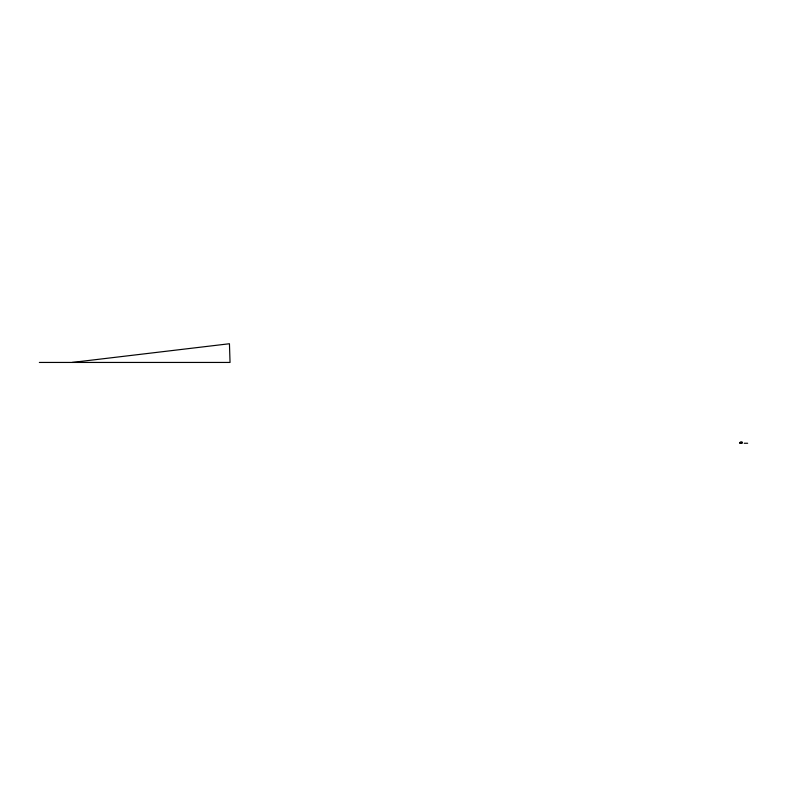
<?xml version="1.0" encoding="UTF-8"?>
<svg xmlns="http://www.w3.org/2000/svg" width="787" height="787" viewBox="0 0 787 787"><rect width="100%" height="100%" fill="white"/><g stroke="black" fill="none" stroke-linecap="round" stroke-linejoin="round"><path stroke-width="1.18" d="M741.698 443.258L741.767 442.146M740.852 443.258L740.941 442.264M740.016 443.258L739.731 442.451L742.161 442.087L742.092 443.258L741.443 442.658L740.016 443.258L740.488 442.333M72.148 362.443L229.45 343.742L230.04 362.443L39.35 362.443M744.227 443.258L747.65 443.258M740.4 442.353L740.449 443.258"/></g></svg>
